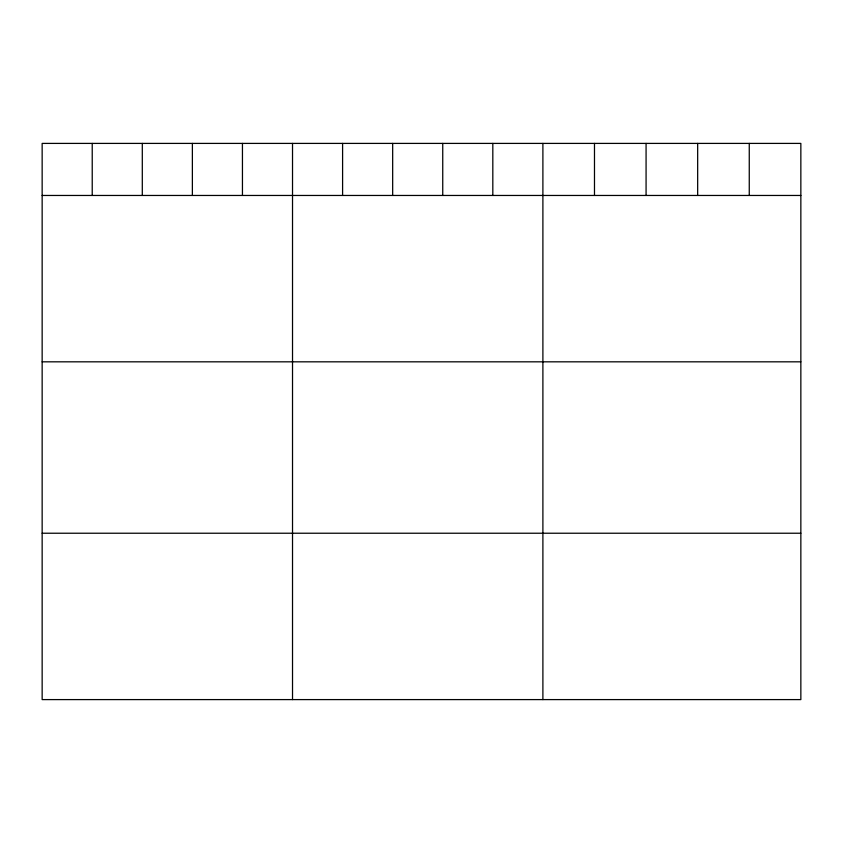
<?xml version="1.0" encoding="UTF-8"?>
<svg xmlns="http://www.w3.org/2000/svg" width="843" height="843" viewBox="0 0 843 843"><rect width="100%" height="100%" fill="white"/><g stroke="black" fill="none" stroke-linecap="round" stroke-linejoin="round"><path stroke-width="1.26" d="M800.85 195.46L800.85 699.595L42.15 699.595L42.15 143.405L800.85 143.405L800.85 195.46L42.15 195.46M42.15 361.826L800.85 361.826M42.15 533.229L800.85 533.229M749.258 143.405L749.258 195.46M697.667 143.405L697.667 195.46M646.075 143.405L646.075 195.46M594.484 143.405L594.484 195.46M542.892 143.405L542.892 699.595M492.818 143.405L492.818 195.46M442.744 143.405L442.744 195.46M392.669 143.405L392.669 195.46M342.595 143.405L342.595 195.46M292.521 143.405L292.521 699.595M242.447 143.405L242.447 195.46M192.373 143.405L192.373 195.46M142.298 143.405L142.298 195.46M92.224 143.405L92.224 195.46"/></g></svg>
